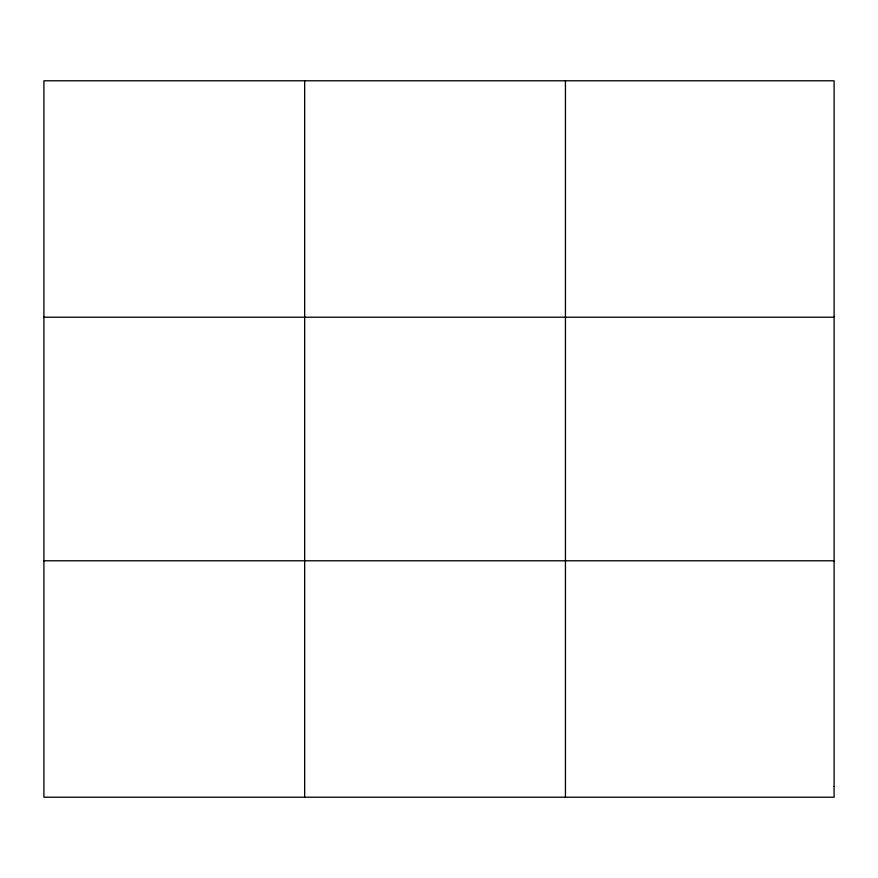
<?xml version="1.0" encoding="UTF-8"?>
<svg xmlns="http://www.w3.org/2000/svg" width="878" height="878" viewBox="0 0 878 878"><rect width="100%" height="100%" fill="white"/><g stroke="black" fill="none" stroke-linecap="round" stroke-linejoin="round"><path stroke-width="1.32" d="M304.666 797.213L304.666 80.787M565.432 797.213L565.432 80.787M43.9 317.21L834.1 317.21M43.9 560.79L834.1 560.79M834.1 786.468L834.1 797.213L43.9 797.213L43.9 80.787L834.1 80.787L834.1 786.468"/></g></svg>
